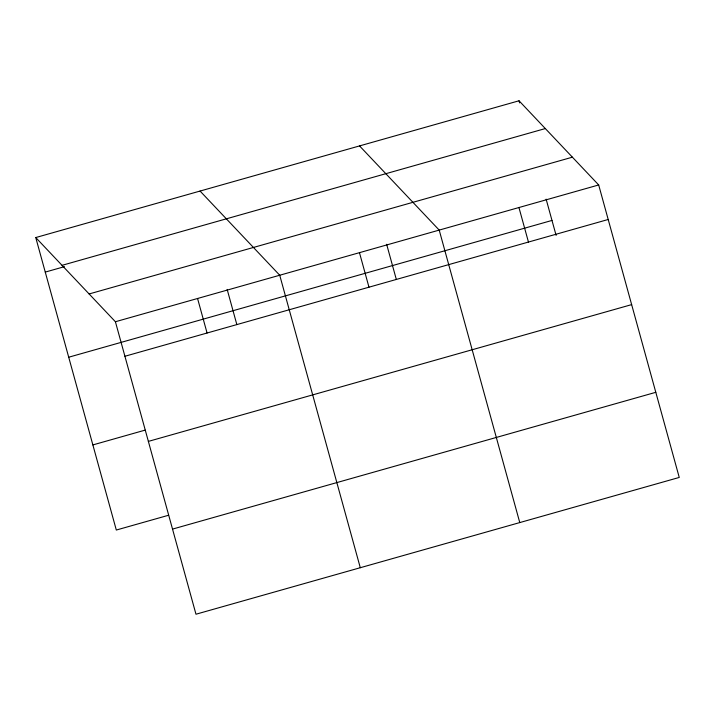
<?xml version="1.0" encoding="UTF-8"?>
<svg xmlns="http://www.w3.org/2000/svg" width="715" height="715" viewBox="0 0 715 715"><rect width="100%" height="100%" fill="white"/><g stroke="black" fill="none" stroke-linecap="round" stroke-linejoin="round"><path stroke-width="1.07" d="M35.75 237.559L519.027 100.779L598.687 184.962L679.25 477.441L195.973 614.221L115.41 321.741L35.75 237.559L116.313 530.038L168.597 515.247M62.035 265.337L545.322 128.557M45.26 272.093L64.466 266.659M89.116 293.963L572.402 157.184M115.41 321.741L598.687 184.962M68.712 357.214L551.989 220.434M124.919 356.267L608.197 219.487M92.87 444.918L145.145 430.117M148.363 441.396L631.649 304.617M172.521 529.1L655.807 392.312M359.547 145.923L439.207 230.096L519.769 522.576M200.066 191.057L279.726 275.23L360.288 567.71M519.027 100.779L519.608 102.871M546.126 199.154L556.118 235.405M518.947 207.529L528.457 242.063M386.645 244.289L396.333 279.476M359.466 252.663L368.976 287.198M227.164 289.432L236.853 324.61M197.563 298.486L207.073 333.02"/></g></svg>
